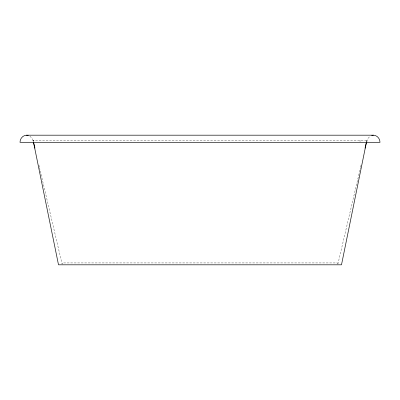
<?xml version="1.0" encoding="UTF-8"?>
<svg xmlns="http://www.w3.org/2000/svg" width="400" height="400" viewBox="0 0 400 400"><rect width="100%" height="100%" fill="white"/><g stroke="black" fill="none" stroke-linecap="round" stroke-linejoin="round"><path stroke-width="0.3" stroke-dasharray="2 1.5" d="M366.86 141.685L367.67 138.74L370.09 136.135M337.865 264.21L360.495 167.62M360.64 167.01L361.065 165.19M29.91 136.135L32.33 138.74L33.14 141.685L33.1 140.28L366.9 140.28L366.9 142.165M38.935 165.19L39.36 167.01M39.505 167.62L62.135 264.21M360.05 140.28L360.05 141.695M337.725 263.875L337.725 262.93L62.275 262.93L62.275 263.875M366.9 140.28L366.65 141.5L366.9 140.28M33.385 141.495L33.1 140.28L33.35 141.5"/><path stroke-width="0.6" d="M365.05 148.18L366.475 142.105L341.495 264.815L58.505 264.815L33.475 142.11L34.95 148.18M26.605 135.185C22.88 135.195 19.955 138.685 20 142.3L380 142.3C380.045 138.685 377.12 135.195 373.395 135.185L26.605 135.185L28.315 135.425M371.685 135.425L373.395 135.185"/></g></svg>
